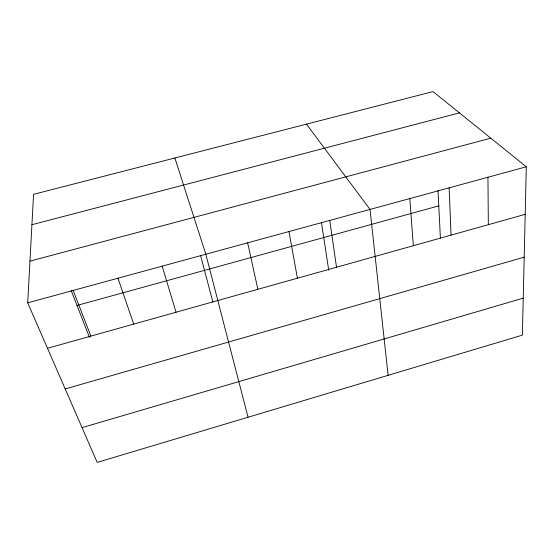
<?xml version="1.0" encoding="UTF-8"?>
<svg xmlns="http://www.w3.org/2000/svg" width="554" height="554" viewBox="0 0 554 554"><rect width="100%" height="100%" fill="white"/><g stroke="black" fill="none" stroke-linecap="round" stroke-linejoin="round"><path stroke-width="0.83" d="M526.3 166.789L522.38 335.128L97.199 462.403L27.7 302.844L33.565 194.322L433.027 91.597L526.3 166.789L27.7 302.844M82.054 427.633L523.246 298.128M65.206 388.943L524.195 257.174M47.492 348.279L525.192 214.35M76.999 305.448L438.775 205.873M29.951 261.149L490.809 138.175M31.924 224.709L459.432 112.884M306.487 124.138L370.03 209.433L388.125 375.314M71.182 290.559L89.492 337.407M73.121 290.448L90.891 336.112M117.947 278.219L133.736 324.097M174.856 157.987L205.832 254.238L248.04 417.252M162.177 266.149L176.04 312.234M200.555 255.387L212.847 301.951M247.652 242.825L257.866 289.299M288.959 231.551L297.429 278.205M321.445 222.41L328.737 270.304M329.748 220.423L336.527 267.243M409.821 198.574L413.332 245.713M438.006 190.604L440.402 238.109M449.121 187.848L451.053 235.138M487.942 177.252L488.337 224.682"/></g></svg>
